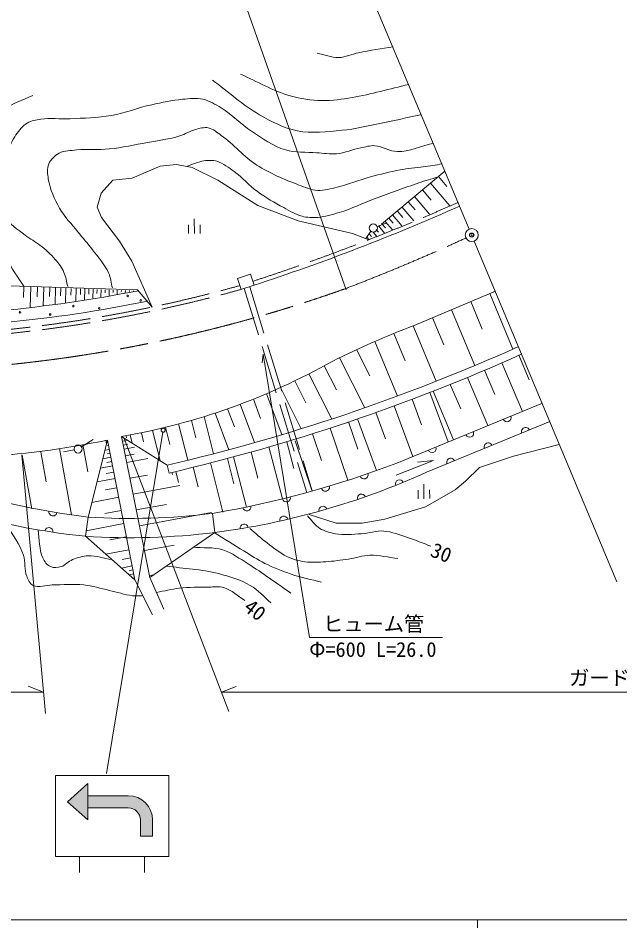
# Model space of a CAD drawing. Units: millimetres, scale not verified. Extents: x 40000 to 680000, y 20000 to 380000.
# Drawn here: x 311257 to 385565, y 204000 to 316295 of the extents above; entities that cross this region are included whole.
import ezdxf
from ezdxf.enums import TextEntityAlignment as Align

# ---------------------------------------------------------------- set-up
doc = ezdxf.new("R2010")
doc.units = ezdxf.units.MM
doc.header["$LTSCALE"] = 1000
doc.header["$PDMODE"] = 32
doc.header["$PDSIZE"] = 500
doc.linetypes.add('CHAIN', pattern=[18.5, 12, -1.5, 3.5, -1.5])
doc.linetypes.add('DASHED', pattern=[7.5, 6, -1.5])
for name, color, linetype, lineweight in [('M-BGD', 7, 'Continuous', 13), ('M-BGD-EXST', 7, 'Continuous', 13), ('M-BMK', 2, 'CHAIN', 13), ('M-BMK-SRVR', 3, 'Continuous', 13), ('M-STR-HTXT', 7, 'Continuous', 13), ('M-STR-STRC', 7, 'Continuous', 13)]:
    doc.layers.add(name, color=color, linetype=linetype, lineweight=lineweight)
doc.layers.add('M-BGD-RSTR', color=6, linetype='Continuous')
doc.styles.add('ＭＳ ゴシック', font='')
doc.styles.get('ＭＳ ゴシック').set_extended_font_data('MS Gothic')

msp = doc.modelspace()

# ---------------------------------------------------------------- hatches: boundary and pattern name
at = {"layer": 'M-STR-STRC'}
for points in [[(319849, 220312), (319849, 221812), (317349, 219562), (319849, 217312), (319849, 218812)], [(324849, 220312), (319849, 220312), (319849, 218812), (324849, 218812, -0.41421), (326349, 217312), (326349, 215312), (327849, 215312), (327849, 217312, 0.41421)]]:
    msp.add_hatch(color=256, dxfattribs=at).paths.add_polyline_path(points)

# ---------------------------------------------------------------- linework, layer by layer
at = {"layer": 'M-BGD'}
for p, q in [((366969, 290258), (350832, 328620)), ((325349, 296548), (328809, 298012)), ((328809, 298012), (330806, 298212)), ((330806, 298212), (332735, 297879)), ((332735, 297879), (335929, 296282)), ((322954, 296282), (325349, 296548)), ((363942, 297430), (356124, 290876)), ((363151, 296754), (364218, 295505)), ((321490, 294685), (322954, 296282)), ((335929, 296282), (340853, 293155)), ((362174, 295918), (364560, 293126)), ((321024, 292955), (321490, 294685)), ((360188, 294283), (362068, 292084)), ((361174, 295109), (362255, 293844)), ((340853, 293155), (345843, 291292)), ((359425, 293643), (360282, 292640)), ((321557, 291691), (321024, 292955)), ((357478, 292011), (358641, 290651)), ((358070, 292507), (358753, 291708)), ((358661, 293003), (360137, 291277)), ((323752, 288763), (321557, 291691)), ((333022, 289712), (333007, 291512)), ((345843, 291292), (352564, 289695)), ((355591, 290571), (356787, 291025)), ((356179, 290922), (356620, 290406)), ((356562, 291243), (357482, 290167)), ((357020, 291627), (357569, 290985)), ((332293, 290786), (332302, 289706)), ((333733, 290798), (333742, 289718)), ((354832, 289987), (354192, 289096)), ((355102, 289873), (355544, 289357)), ((355482, 290198), (355755, 289879)), ((355796, 290601), (356513, 289762)), ((325283, 286301), (323752, 288763)), ((352564, 289695), (354584, 288951)), ((354342, 289224), (354570, 288957)), ((354610, 289679), (354890, 289351)), ((367588, 288783), (385199, 246710)), ((327786, 280629), (325283, 286301)), ((338337, 284174), (339937, 284699)), ((338337, 284174), (338785, 282810)), ((339937, 284699), (340385, 283334)), ((325990, 282758), (306660, 283357)), ((311948, 283156), (311897, 281816)), ((312837, 283122), (312741, 280581)), ((313639, 283091), (313593, 281883)), ((314440, 283061), (314353, 280770)), ((315163, 283033), (315121, 281945)), ((315885, 283006), (315807, 280941)), ((338756, 282800), (340385, 283334)), ((316519, 282982), (316482, 282011)), ((317153, 282957), (317084, 281147)), ((317786, 282933), (317754, 282094)), ((318420, 282909), (318361, 281361)), ((318962, 282889), (318934, 282171)), ((319504, 282868), (319453, 281544)), ((320003, 282849), (319980, 282239)), ((320503, 282830), (320460, 281713)), ((321002, 282811), (320983, 282304)), ((321502, 282792), (321467, 281882)), ((322002, 282773), (321986, 282369)), ((322501, 282754), (322475, 282050)), ((323001, 282735), (322990, 282435)), ((323501, 282716), (323482, 282219)), ((324000, 282697), (323993, 282500)), ((324500, 282678), (324489, 282388)), ((325000, 282659), (324996, 282565)), ((325499, 282640), (325496, 282557)), ((327786, 280629), (325990, 282758)), ((360160, 278358), (370207, 282583)), ((369521, 282297), (372372, 275448)), ((367153, 281299), (368564, 277909)), ((364783, 280302), (367653, 273409)), ((362414, 279306), (363809, 275956)), ((357668, 277378), (359070, 274010)), ((360045, 278310), (362891, 271473)), ((355316, 276384), (358119, 269651)), ((353063, 275380), (354695, 272155)), ((350943, 274375), (354070, 268197)), ((373080, 274677), (374370, 271647)), ((349051, 273378), (350555, 270406)), ((370976, 273741), (373528, 267745)), ((347159, 272380), (349978, 266809)), ((366745, 271949), (369278, 265998)), ((368865, 272835), (370134, 269852)), ((343641, 270689), (346213, 265606)), ((345410, 271514), (346779, 268810)), ((364624, 271086), (365911, 268062)), ((341927, 269937), (343826, 264904)), ((362111, 270094), (364380, 263984)), ((362494, 270243), (365042, 264256)), ((338664, 268634), (340451, 263896)), ((340302, 269268), (341206, 266872)), ((357689, 268428), (360007, 262186)), ((358030, 261374), (375996, 268760)), ((359904, 269250), (361076, 266095)), ((335571, 267520), (337269, 263019)), ((337120, 268072), (337966, 265827)), ((355432, 267615), (356645, 264348)), ((331076, 266204), (332191, 261717)), ((332660, 266645), (333194, 264496)), ((334236, 267117), (335378, 262520)), ((352070, 266453), (353197, 263102)), ((353166, 266825), (355533, 260453)), ((376928, 266497), (361690, 260243)), ((326468, 265115), (326744, 264003)), ((327847, 265411), (328775, 261679)), ((329466, 265791), (329992, 263672)), ((349792, 265696), (351961, 259244)), ((319084, 263377), (320523, 264277)), ((322299, 264218), (319895, 254695)), ((322089, 264181), (322172, 263716)), ((322332, 264048), (322252, 264032)), ((322299, 264218), (325649, 246977)), ((324029, 264651), (327512, 247243)), ((324029, 264651), (329674, 261116)), ((324142, 264088), (324617, 264175)), ((324590, 264751), (324652, 264502)), ((325083, 264842), (325333, 263834)), ((344429, 264015), (345295, 260697)), ((345486, 264127), (347572, 257923)), ((347611, 264996), (348725, 261681)), ((316377, 263158), (317837, 254998)), ((318168, 263021), (316864, 262780)), ((319233, 263670), (319840, 260276)), ((322523, 263066), (321982, 262961)), ((322428, 263557), (322272, 263527)), ((324240, 263598), (324804, 263701)), ((324338, 263107), (325604, 263340)), ((342215, 263361), (343887, 256955)), ((378082, 263678), (372426, 262214)), ((311750, 262330), (312933, 255721)), ((314064, 262744), (314724, 259052)), ((322714, 262084), (321711, 261890)), ((322618, 262575), (322232, 262500)), ((324504, 262275), (325591, 262475)), ((324671, 261443), (327278, 261922)), ((337124, 261953), (337907, 258829)), ((337834, 262131), (339446, 255949)), ((340027, 262738), (340873, 259492)), ((357925, 259887), (362550, 261684)), ((362550, 261684), (360587, 261484)), ((372426, 262214), (368234, 260817)), ((322917, 261039), (321423, 260749)), ((322815, 261562), (322191, 261440)), ((329674, 261116), (329901, 260142)), ((332864, 260885), (333473, 258452)), ((334994, 261419), (336520, 255332)), ((368234, 260817), (366504, 259153)), ((323219, 259481), (320994, 259049)), ((323068, 260260), (322138, 260079)), ((325061, 259492), (327248, 259893)), ((330248, 260229), (330320, 259944)), ((330733, 260351), (331076, 258985)), ((323445, 258321), (322060, 258052)), ((325452, 257540), (331206, 258598)), ((361368, 256974), (361353, 258774)), ((366504, 259153), (365240, 258089)), ((323670, 257161), (320355, 256516)), ((360639, 258048), (360648, 256968)), ((365240, 258089), (361580, 255959)), ((362079, 258060), (362088, 256980)), ((325842, 255588), (329572, 256274)), ((323986, 255536), (321947, 255140)), ((326233, 253637), (335134, 255273)), ((335266, 255161), (335554, 252798)), ((350534, 253963), (347207, 255028)), ((361580, 255959), (356523, 254429)), ((319895, 254695), (319563, 252333)), ((324302, 253911), (319660, 253009)), ((353728, 253963), (350534, 253963)), ((356523, 254429), (353728, 253963)), ((327512, 247243), (335554, 252798)), ((325649, 246977), (319563, 252333)), ((324617, 252287), (322568, 251889)), ((324933, 250662), (322089, 250109)), ((326847, 250565), (330507, 251238)), ((325126, 249667), (324088, 249465)), ((325320, 248671), (324012, 248417)), ((325415, 248180), (324950, 248090)), ((325510, 247690), (324960, 247583)), ((325606, 247199), (325520, 247182)), ((327466, 247495), (328012, 247595)), ((327512, 247243), (329242, 243317)), ((325649, 246977), (327845, 242652))]:
    msp.add_line(p, q, dxfattribs=at)
at = {"layer": 'M-BGD', "linetype": 'DASHED'}
for p, q in [((339859, 283146), (347578, 257926)), ((339189, 282941), (346904, 257739))]:
    msp.add_line(p, q, dxfattribs=at)
at = {"layer": 'M-BGD'}
for centre, radius in [((355124, 290393), 500), ((329164, 265435), 250), ((318660, 263112), 500)]:
    msp.add_circle(centre, radius, dxfattribs=at)
at = {"layer": 'M-BGD', "linetype": 'DASHED'}
for centre, radius, start, end in [((258847, 533435), 262557, 288.05701, 293.99195), ((292484, 448463), 171503, 269.7644, 285.6061), ((292484, 448463), 172003, 269.7644, 285.6061)]:
    msp.add_arc(centre, radius, start, end, dxfattribs=at)
at = {"layer": 'M-BGD'}
for centre, radius, start, end in [((258847, 533435), 263057, 288.05701, 293.99195), ((293537, 446747), 167288, 269.42903, 281.21642), ((293537, 446747), 168788, 269.42903, 281.52278), ((399609, 174414), 111179, 110.78286, 116.43607), ((275644, 492849), 237949, 283.12457, 294.16301), ((275644, 492849), 238949, 283.12457, 294.16662), ((309974, 345179), 81745, 279.90031, 299.40733), ((371638, 266968), 500, 202.34811, 22.34811), ((367013, 265067), 500, 202.34811, 22.34811), ((373934, 265269), 500, 22.31719, 202.31719), ((300600, 367496), 105532, 264.10489, 281.86534), ((362389, 263166), 500, 202.34811, 22.34811), ((369309, 263370), 500, 22.31719, 202.31719), ((364683, 261471), 500, 22.31719, 202.31719), ((314942, 374439), 120997, 279.66983, 290.86166), ((323666, 344137), 92109, 277.41552, 294.38186), ((353969, 259909), 500, 198.81723, 18.81723), ((333839, 363680), 109873, 252.91711, 262.7088), ((349205, 258394), 500, 196.44957, 16.44957), ((358348, 258807), 500, 22.11915, 202.11915), ((344382, 257078), 500, 194.08192, 14.08192), ((353667, 257051), 500, 19.00892, 199.00892), ((328693, 341352), 89486, 251.90414, 264.14359), ((339508, 255962), 500, 191.71426, 11.71426), ((348898, 255551), 500, 15.89869, 195.89869), ((315555, 255339), 500, 170.42032, 350.42032), ((325032, 339015), 84476, 266.51359, 276.95781), ((339151, 253339), 500, 9.67824, 189.67824), ((344055, 254313), 500, 12.78846, 192.78846), ((315042, 252913), 500, 351.22526, 171.22526), ((325032, 339015), 86856, 266.3892, 276.95781)]:
    msp.add_arc(centre, radius, start, end, dxfattribs=at)
for points, knots in [([(357563, 312767), (356143, 312523), (354714, 312327), (353304, 312035), (352477, 311864), (351687, 311454), (350842, 311436), (349938, 311418), (349068, 311791), (348181, 311969)], [0, 0, 0, 0, 1, 1, 1, 2, 2, 2, 3, 3, 3, 3]), ([(359492, 308109), (357163, 307577), (354862, 306906), (352506, 306512), (351274, 306306), (350028, 306085), (348779, 306113), (347456, 306143), (346126, 306345), (344854, 306712), (342716, 307328), (340773, 308486), (338732, 309374)], [0, 0, 0, 0, 1, 1, 1, 2, 2, 2, 3, 3, 3, 4, 4, 4, 4]), ([(360956, 304383), (359337, 304028), (357725, 303641), (356099, 303318), (354486, 302998), (352879, 302608), (351241, 302453), (349408, 302280), (347524, 302028), (345719, 302387), (344062, 302717), (342527, 303544), (341061, 304383), (338982, 305572), (337202, 307222), (335272, 308642)], [0, 0, 0, 0, 1, 1, 1, 2, 2, 2, 3, 3, 3, 4, 4, 4, 5, 5, 5, 5]), ([(311983, 283124), (311251, 284299), (310436, 285427), (309788, 286650), (309071, 288001), (308462, 289411), (307924, 290842), (307582, 291755), (307265, 292684), (307059, 293637), (306909, 294336), (306754, 295052), (306793, 295766), (306825, 296336), (306959, 296909), (307193, 297430), (307447, 297997), (308082, 298364), (308257, 298960), (308608, 300153), (307825, 301480), (308124, 302686), (308328, 303506), (308776, 304301), (309388, 304882), (310381, 305825), (311828, 306124), (313048, 306745)], [0, 0, 0, 0, 1, 1, 1, 2, 2, 2, 3, 3, 3, 4, 4, 4, 5, 5, 5, 6, 6, 6, 7, 7, 7, 8, 8, 8, 9, 9, 9, 9]), ([(317373, 283190), (317218, 283767), (317154, 284376), (316907, 284920), (316643, 285503), (316257, 286030), (315843, 286517), (315293, 287163), (314643, 287720), (313980, 288247), (313392, 288715), (312708, 289049), (312116, 289512), (311201, 290228), (310154, 290865), (309521, 291840), (309167, 292388), (308991, 293055), (308923, 293704), (308852, 294369), (308975, 295048), (309122, 295700), (309252, 296275), (309588, 296789), (309721, 297363), (309903, 298146), (309769, 298985), (309987, 299759), (310200, 300513), (310543, 301241), (310985, 301888), (311366, 302445), (311804, 303004), (312383, 303352), (312876, 303648), (313476, 303734), (314046, 303818), (315231, 303992), (316443, 303826), (317639, 303884), (319350, 303966), (321074, 303995), (322763, 304283), (324460, 304573), (326072, 305243), (327753, 305614), (329007, 305891), (330267, 306168), (331546, 306279), (332385, 306353), (333252, 306463), (334074, 306279), (334888, 306098), (335625, 305649), (336337, 305215), (337674, 304400), (338754, 303213), (340063, 302354), (341399, 301476), (342726, 300492), (344255, 300025), (345490, 299647), (346826, 299782), (348114, 299692), (348934, 299635), (349758, 299483), (350576, 299559), (351599, 299654), (352562, 300091), (353570, 300291), (354142, 300405), (354718, 300587), (355300, 300557), (356262, 300507), (357132, 299839), (358095, 299825), (359574, 299803), (360978, 300491), (362420, 300823)], [0, 0, 0, 0, 1, 1, 1, 2, 2, 2, 3, 3, 3, 4, 4, 4, 5, 5, 5, 6, 6, 6, 7, 7, 7, 8, 8, 8, 9, 9, 9, 10, 10, 10, 11, 11, 11, 12, 12, 12, 13, 13, 13, 14, 14, 14, 15, 15, 15, 16, 16, 16, 17, 17, 17, 18, 18, 18, 19, 19, 19, 20, 20, 20, 21, 21, 21, 22, 22, 22, 23, 23, 23, 24, 24, 24, 25, 25, 25, 26, 26, 26, 26]), ([(322896, 282991), (322740, 283612), (322695, 284271), (322430, 284854), (321948, 285912), (321135, 286788), (320434, 287715), (319863, 288469), (319226, 289171), (318637, 289911), (317870, 290876), (316982, 291765), (316375, 292839), (315743, 293957), (315192, 295165), (314978, 296432), (314874, 297044), (314803, 297722), (315044, 298295), (315281, 298859), (315770, 299335), (316308, 299626), (316963, 299979), (317764, 299946), (318504, 300025), (319828, 300166), (321172, 300024), (322497, 300158), (324086, 300318), (325650, 300667), (327221, 300956), (328555, 301203), (329915, 301360), (331213, 301755), (331879, 301957), (332470, 302375), (333143, 302553), (333661, 302690), (334214, 302860), (334740, 302753), (335343, 302629), (335832, 302175), (336337, 301821), (337897, 300728), (339123, 299188), (340728, 298162), (342341, 297130), (344127, 296375), (345918, 295700), (346674, 295415), (347441, 295080), (348247, 295034), (349055, 294989), (349855, 295248), (350643, 295434), (352042, 295763), (353380, 296322), (354768, 296698), (355978, 297026), (357196, 297332), (358428, 297563), (359374, 297740), (360335, 297827), (361289, 297962), (362065, 298072), (362841, 298184), (363618, 298295)], [0, 0, 0, 0, 1, 1, 1, 2, 2, 2, 3, 3, 3, 4, 4, 4, 5, 5, 5, 6, 6, 6, 7, 7, 7, 8, 8, 8, 9, 9, 9, 10, 10, 10, 11, 11, 11, 12, 12, 12, 13, 13, 13, 14, 14, 14, 15, 15, 15, 16, 16, 16, 17, 17, 17, 18, 18, 18, 19, 19, 19, 20, 20, 20, 21, 21, 21, 22, 22, 22, 22]), ([(332145, 298029), (332832, 298250), (333492, 298597), (334207, 298694), (334735, 298766), (335294, 298779), (335804, 298627), (336596, 298392), (337263, 297845), (337934, 297363), (338955, 296629), (339778, 295643), (340795, 294901), (341824, 294151), (342934, 293510), (344055, 292905), (344789, 292509), (345511, 292050), (346317, 291840), (346941, 291678), (347604, 291658), (348247, 291707), (349154, 291777), (350039, 292041), (350909, 292306), (352433, 292771), (353873, 293479), (355367, 294036), (357155, 294703), (358948, 295358), (360756, 295966), (361528, 296225), (362309, 296454), (363085, 296698)], [0, 0, 0, 0, 1, 1, 1, 2, 2, 2, 3, 3, 3, 4, 4, 4, 5, 5, 5, 6, 6, 6, 7, 7, 7, 8, 8, 8, 9, 9, 9, 10, 10, 10, 11, 11, 11, 11]), ([(346983, 254845), (347493, 254335), (347902, 253697), (348513, 253314), (349090, 252954), (349772, 252761), (350443, 252649), (351493, 252473), (352574, 252586), (353637, 252649), (354573, 252705), (355496, 253051), (356431, 252982), (357440, 252907), (358396, 252493), (359359, 252183), (360328, 251872), (361267, 251473), (362220, 251119)], [0, 0, 0, 0, 1, 1, 1, 2, 2, 2, 3, 3, 3, 4, 4, 4, 5, 5, 5, 6, 6, 6, 6]), ([(309854, 253780), (310542, 252516), (311457, 251351), (311917, 249987), (312197, 249158), (311988, 248204), (312316, 247392), (312489, 246964), (312702, 246468), (313115, 246261), (313809, 245914), (314667, 246317), (315443, 246328), (316752, 246346), (318068, 246465), (319369, 246328), (320429, 246216), (321456, 245894), (322497, 245662), (323452, 245450), (324385, 245109), (325358, 244997), (325754, 244952), (326156, 244997), (326555, 244997)], [0, 0, 0, 0, 1, 1, 1, 2, 2, 2, 3, 3, 3, 4, 4, 4, 5, 5, 5, 6, 6, 6, 7, 7, 7, 8, 8, 8, 8]), ([(313713, 253115), (313913, 251961), (313808, 250711), (314312, 249655), (314515, 249229), (314814, 248785), (315244, 248590), (315648, 248407), (316148, 248469), (316575, 248590), (317101, 248740), (317466, 249244), (317972, 249455), (318582, 249710), (319240, 249895), (319901, 249921), (320889, 249960), (321853, 249610), (322829, 249455)], [0, 0, 0, 0, 1, 1, 1, 2, 2, 2, 3, 3, 3, 4, 4, 4, 5, 5, 5, 6, 6, 6, 6]), ([(335472, 252782), (336692, 252028), (337904, 251261), (339131, 250520), (339991, 250001), (340827, 249435), (341726, 248989), (342778, 248468), (343874, 248033), (344987, 247659), (346205, 247248), (347471, 246993), (348713, 246660)], [0, 0, 0, 0, 1, 1, 1, 2, 2, 2, 3, 3, 3, 4, 4, 4, 4]), ([(339863, 253314), (340573, 252716), (341252, 252078), (341992, 251518), (342782, 250920), (343560, 250280), (344454, 249854), (345145, 249526), (345894, 249301), (346650, 249189), (347506, 249062), (348382, 249138), (349245, 249189), (350182, 249245), (351112, 249385), (352040, 249522), (352931, 249653), (353801, 249961), (354701, 249987), (355862, 250021), (357008, 249721), (358161, 249588)], [0, 0, 0, 0, 1, 1, 1, 2, 2, 2, 3, 3, 3, 4, 4, 4, 5, 5, 5, 6, 6, 6, 7, 7, 7, 7]), ([(332810, 250986), (334052, 250875), (335344, 251018), (336536, 250653), (337675, 250304), (338649, 249548), (339664, 248923), (341470, 247809), (343168, 246527), (344920, 245330)], [0, 0, 0, 0, 1, 1, 1, 2, 2, 2, 3, 3, 3, 3]), ([(329550, 248657), (331701, 248346), (333898, 248263), (336004, 247725), (337357, 247379), (338724, 246965), (339930, 246261), (340881, 245706), (341615, 244842), (342458, 244132)], [0, 0, 0, 0, 1, 1, 1, 2, 2, 2, 3, 3, 3, 3]), ([(328352, 245396), (329283, 245574), (330204, 245822), (331147, 245929), (332360, 246065), (333586, 246061), (334806, 246062), (335428, 246062), (336075, 246175), (336669, 245995), (337642, 245701), (338399, 244930), (339264, 244398)], [0, 0, 0, 0, 1, 1, 1, 2, 2, 2, 3, 3, 3, 4, 4, 4, 4])]:
    msp.add_open_spline(points, degree=3, knots=knots, dxfattribs=at)
at = {"layer": 'M-BGD-EXST'}
for p, q in [((40000, 205000), (579000, 205000)), ((368000, 205000), (368000, 204000))]:
    msp.add_line(p, q, dxfattribs=at)
at = {"layer": 'M-BGD-RSTR'}
msp.add_point((367279, 289521), dxfattribs=at)
at = {"layer": 'M-BMK'}
for centre, radius, start, end in [((266206, 507018), 239856, 290.89794, 294.73381), ((292352, 448901), 176274, 269.8894, 289.69678)]:
    msp.add_arc(centre, radius, start, end, dxfattribs=at)
at = {"layer": 'M-BMK-SRVR'}
msp.add_circle((367279, 289521), 800, dxfattribs=at)
at = {"layer": 'M-STR-HTXT'}
for p, q in [((351774, 282758), (337401, 323480)), ((341507, 274825), (341407, 273761)), ((341507, 274825), (347229, 239826)), ((324360, 264393), (337268, 230724)), ((311717, 262397), (314645, 230458)), ((347229, 239826), (363648, 239826)), ((314404, 233089), (312496, 233837)), ((336362, 233089), (338180, 233804)), ((289249, 233089), (314404, 233089)), ((336362, 233089), (444221, 233089))]:
    msp.add_line(p, q, dxfattribs=at)
for centre in [(324789, 282011), (318069, 280747), (326386, 281446), (311481, 279982), (315207, 279716), (321262, 280481)]:
    msp.add_circle(centre, 100, dxfattribs=at)
at = {"layer": 'M-STR-STRC'}
for p, q in [((329114, 265185), (322161, 223066)), ((315849, 222812), (329849, 222812)), ((315849, 212812), (315849, 222812)), ((329849, 222812), (329849, 214202)), ((319849, 221812), (317349, 219562)), ((319849, 221812), (319849, 217312)), ((324849, 220312), (319849, 220312)), ((317349, 219562), (319849, 217312)), ((324849, 218812), (319849, 218812)), ((326349, 217312), (326349, 215312)), ((327849, 217312), (327849, 215312)), ((327849, 215312), (326349, 215312)), ((329849, 214195), (329849, 212812)), ((329849, 212812), (315849, 212812)), ((318849, 212812), (318849, 210812)), ((326849, 212812), (326849, 210812))]:
    msp.add_line(p, q, dxfattribs=at)
for radius in [3000, 1500]:
    msp.add_arc((324849, 217312), radius, 0, 90, dxfattribs=at)

# ---------------------------------------------------------------- texts
at = {"layer": 'M-BGD', "style": 'ＭＳ ゴシック'}
for s, rotation, p in [('30', 338.313, (363519, 250310)), ('40', 321.805, (340525, 243237))]:
    msp.add_text(s, height=1833, rotation=rotation, dxfattribs=at).set_placement(p, align=Align.MIDDLE_CENTER)
at = {"layer": 'M-STR-HTXT', "style": 'ＭＳ ゴシック'}
for s, p in [('ヒューム管', (355164, 241517)), ('Φ=600 L=26.0', (355064, 238362)), ('ガードレール L=109.0', (391799, 234861))]:
    msp.add_text(s, height=1833, dxfattribs=at).set_placement(p, align=Align.MIDDLE_CENTER)

doc.saveas('drawing.dxf')
